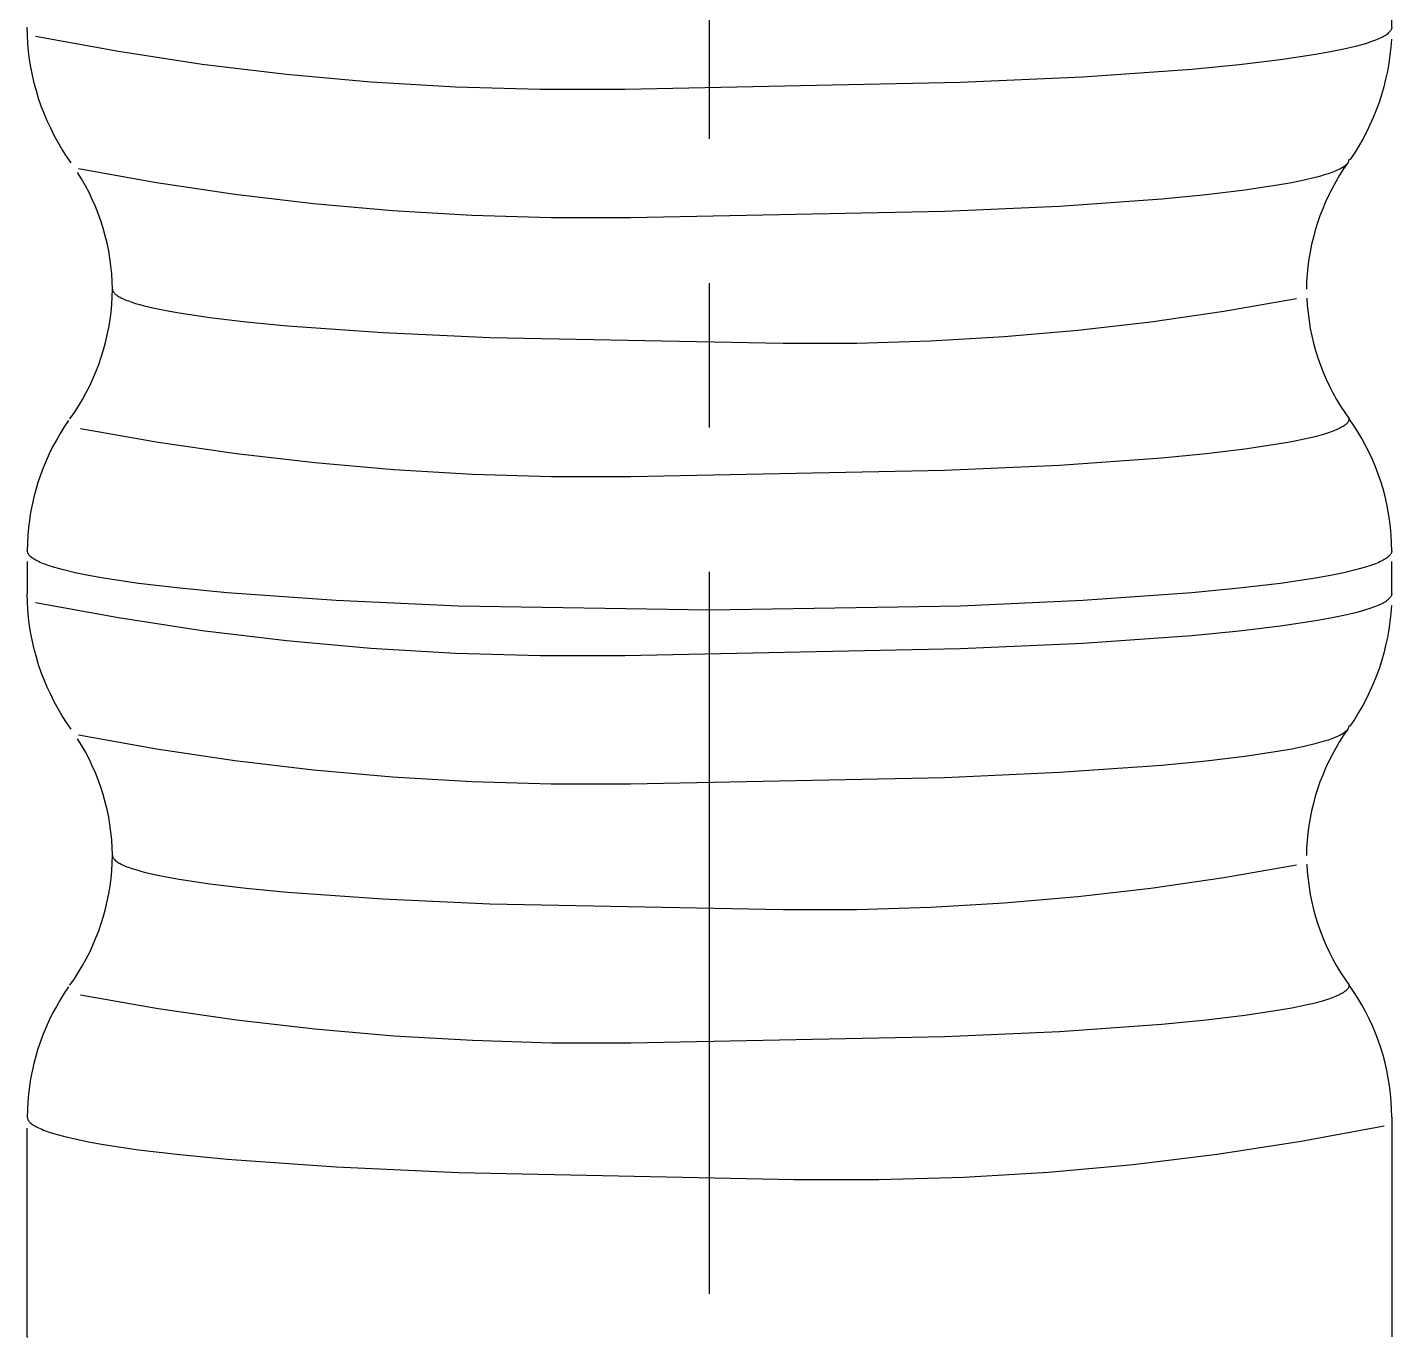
# Model space of a CAD drawing. Header units: millimetres. Extents: x 601 to 1195, y -13 to 407.
# Drawn here: x 996.05 to 1008.05, y 47.28 to 58.8 of the extents above; entities that cross this region are included whole.
import ezdxf

# ---------------------------------------------------------------- set-up
doc = ezdxf.new("R2010")
doc.units = ezdxf.units.MM
doc.header["$LTSCALE"] = 0.1
doc.linetypes.add('CENTERX2', pattern=[101.6, 63.5, -12.7, 12.7, -12.7])
for name, color, linetype in [('CENTER', 1, 'CENTERX2'), ('MAKE2D ______', 7, 'Continuous'), ('MAKE2D ______ - TANGENT', 7, 'Continuous')]:
    doc.layers.add(name, color=color, linetype=linetype)

msp = doc.modelspace()

# ---------------------------------------------------------------- linework, layer by layer
at = {"layer": 'CENTER'}
msp.add_line((1002.047, 27.342), (1002.047, 72.446), dxfattribs=at)
at = {"layer": 'MAKE2D ______'}
for p, q in [((1008.047, 58.802), (1008.047, 62.131)), ((996.049, 58.731), (996.047, 58.802)), ((996.053, 58.661), (996.049, 58.731)), ((1008.044, 58.697), (1008.039, 58.627)), ((996.059, 58.59), (996.053, 58.661)), ((996.068, 58.52), (996.059, 58.59)), ((1008.039, 58.627), (1008.032, 58.556)), ((996.079, 58.45), (996.068, 58.52)), ((996.092, 58.381), (996.079, 58.45)), ((1008.022, 58.486), (1008.009, 58.416)), ((1008.032, 58.556), (1008.022, 58.486)), ((996.108, 58.312), (996.092, 58.381)), ((1007.994, 58.346), (1007.977, 58.277)), ((1008.009, 58.416), (1007.994, 58.346)), ((996.127, 58.244), (996.108, 58.312)), ((996.147, 58.176), (996.127, 58.244)), ((1007.957, 58.209), (1007.936, 58.141)), ((1007.977, 58.277), (1007.957, 58.209)), ((996.17, 58.109), (996.147, 58.176)), ((996.195, 58.043), (996.17, 58.109)), ((1007.936, 58.141), (1007.911, 58.074)), ((996.223, 57.978), (996.195, 58.043)), ((996.253, 57.914), (996.223, 57.978)), ((1007.885, 58.009), (1007.856, 57.944)), ((1007.911, 58.074), (1007.885, 58.009)), ((996.285, 57.85), (996.253, 57.914)), ((996.319, 57.788), (996.285, 57.85)), ((1007.825, 57.88), (1007.792, 57.817)), ((1007.856, 57.944), (1007.825, 57.88)), ((996.355, 57.728), (996.319, 57.788)), ((996.393, 57.668), (996.355, 57.728)), ((1007.756, 57.755), (1007.719, 57.695)), ((1007.792, 57.817), (1007.756, 57.755)), ((996.433, 57.61), (996.393, 57.668)), ((1007.661, 57.61), (1007.624, 57.556)), ((1007.719, 57.695), (1007.679, 57.636)), ((996.525, 57.469), (996.49, 57.526)), ((1007.588, 57.5), (1007.555, 57.443)), ((1007.624, 57.556), (1007.588, 57.5)), ((996.559, 57.409), (996.525, 57.469)), ((996.59, 57.349), (996.559, 57.409)), ((1007.523, 57.385), (1007.494, 57.327)), ((1007.555, 57.443), (1007.523, 57.385)), ((996.619, 57.288), (996.59, 57.349)), ((996.646, 57.226), (996.619, 57.288)), ((1007.466, 57.267), (1007.44, 57.206)), ((1007.494, 57.327), (1007.466, 57.267)), ((996.671, 57.163), (996.646, 57.226)), ((996.694, 57.099), (996.671, 57.163)), ((1007.416, 57.144), (1007.395, 57.082)), ((1007.44, 57.206), (1007.416, 57.144)), ((996.714, 57.034), (996.694, 57.099)), ((996.733, 56.969), (996.714, 57.034)), ((1007.375, 57.019), (1007.358, 56.956)), ((1007.395, 57.082), (1007.375, 57.019)), ((996.749, 56.903), (996.733, 56.969)), ((996.763, 56.837), (996.749, 56.903)), ((1007.343, 56.891), (1007.33, 56.827)), ((1007.358, 56.956), (1007.343, 56.891)), ((996.774, 56.77), (996.763, 56.837)), ((996.783, 56.703), (996.774, 56.77)), ((1007.319, 56.762), (1007.31, 56.697)), ((1007.33, 56.827), (1007.319, 56.762)), ((996.79, 56.635), (996.783, 56.703)), ((1007.31, 56.697), (1007.304, 56.631)), ((996.795, 56.567), (996.79, 56.635)), ((996.797, 56.5), (996.795, 56.567)), ((1007.299, 56.565), (1007.297, 56.499)), ((1007.304, 56.631), (1007.299, 56.565)), ((996.797, 56.5), (996.797, 56.495)), ((996.797, 56.495), (996.798, 56.49)), ((996.798, 56.49), (996.8, 56.484)), ((996.8, 56.484), (996.802, 56.479)), ((996.802, 56.479), (996.805, 56.474)), ((996.805, 56.474), (996.809, 56.469)), ((996.809, 56.469), (996.813, 56.464)), ((996.813, 56.464), (996.818, 56.459)), ((996.818, 56.459), (996.824, 56.453)), ((996.824, 56.453), (996.831, 56.448)), ((996.831, 56.448), (996.838, 56.443)), ((996.838, 56.443), (996.846, 56.438)), ((996.846, 56.438), (996.854, 56.432)), ((996.854, 56.432), (996.864, 56.427)), ((996.864, 56.427), (996.874, 56.422)), ((996.874, 56.422), (996.885, 56.416)), ((996.885, 56.416), (996.896, 56.411)), ((996.896, 56.411), (996.909, 56.406)), ((996.909, 56.406), (996.922, 56.4)), ((996.922, 56.4), (996.936, 56.395)), ((1006.572, 56.305), (1007.21, 56.416)), ((996.936, 56.395), (996.966, 56.384)), ((996.966, 56.384), (997, 56.374)), ((997, 56.374), (997.036, 56.363)), ((997.036, 56.363), (997.076, 56.352)), ((997.076, 56.352), (997.166, 56.331)), ((997.166, 56.331), (997.268, 56.31)), ((997.268, 56.31), (997.384, 56.29)), ((997.384, 56.29), (997.653, 56.249)), ((1005.93, 56.212), (1006.572, 56.305)), ((997.653, 56.249), (997.971, 56.211)), ((997.971, 56.211), (998.335, 56.176)), ((998.335, 56.176), (999.174, 56.117)), ((1005.286, 56.137), (1005.93, 56.212)), ((999.174, 56.117), (1000.115, 56.074)), ((1000.115, 56.074), (1002.694, 56.024)), ((1003.343, 56.024), (1003.991, 56.043)), ((1003.991, 56.043), (1004.639, 56.081)), ((1004.639, 56.081), (1005.286, 56.137)), ((1002.694, 56.024), (1003.343, 56.024)), ((996.047, 54.102), (996.047, 53.821)), ((1008.047, 53.821), (1008.047, 54.102)), ((996.049, 53.75), (996.047, 53.821)), ((996.053, 53.68), (996.049, 53.75)), ((996.059, 53.609), (996.053, 53.68)), ((1008.039, 53.646), (1008.032, 53.575)), ((1008.044, 53.717), (1008.039, 53.646)), ((996.068, 53.539), (996.059, 53.609)), ((996.079, 53.469), (996.068, 53.539)), ((1008.032, 53.575), (1008.022, 53.505)), ((996.092, 53.4), (996.079, 53.469)), ((1008.009, 53.435), (1007.994, 53.365)), ((1008.022, 53.505), (1008.009, 53.435)), ((996.108, 53.331), (996.092, 53.4)), ((996.127, 53.263), (996.108, 53.331)), ((1007.977, 53.296), (1007.957, 53.228)), ((1007.994, 53.365), (1007.977, 53.296)), ((996.147, 53.195), (996.127, 53.263)), ((996.17, 53.128), (996.147, 53.195)), ((1007.936, 53.16), (1007.911, 53.093)), ((1007.957, 53.228), (1007.936, 53.16)), ((996.195, 53.062), (996.17, 53.128)), ((996.223, 52.997), (996.195, 53.062)), ((1007.911, 53.093), (1007.885, 53.028)), ((996.253, 52.933), (996.223, 52.997)), ((996.285, 52.869), (996.253, 52.933)), ((1007.856, 52.963), (1007.825, 52.899)), ((1007.885, 53.028), (1007.856, 52.963)), ((996.319, 52.807), (996.285, 52.869)), ((996.355, 52.747), (996.319, 52.807)), ((1007.792, 52.836), (1007.756, 52.774)), ((1007.825, 52.899), (1007.792, 52.836)), ((996.393, 52.687), (996.355, 52.747)), ((996.433, 52.629), (996.393, 52.687)), ((1007.719, 52.714), (1007.679, 52.655)), ((1007.756, 52.774), (1007.719, 52.714)), ((1007.624, 52.575), (1007.588, 52.519)), ((1007.661, 52.629), (1007.624, 52.575)), ((996.525, 52.488), (996.49, 52.545)), ((996.559, 52.428), (996.525, 52.488)), ((1007.555, 52.462), (1007.523, 52.404)), ((1007.588, 52.519), (1007.555, 52.462)), ((996.59, 52.368), (996.559, 52.428)), ((996.619, 52.307), (996.59, 52.368)), ((1007.494, 52.346), (1007.466, 52.286)), ((1007.523, 52.404), (1007.494, 52.346)), ((996.646, 52.245), (996.619, 52.307)), ((996.671, 52.182), (996.646, 52.245)), ((1007.44, 52.225), (1007.416, 52.164)), ((1007.466, 52.286), (1007.44, 52.225)), ((996.694, 52.118), (996.671, 52.182)), ((996.714, 52.053), (996.694, 52.118)), ((1007.395, 52.101), (1007.375, 52.038)), ((1007.416, 52.164), (1007.395, 52.101)), ((996.733, 51.988), (996.714, 52.053)), ((996.749, 51.922), (996.733, 51.988)), ((1007.358, 51.975), (1007.343, 51.911)), ((1007.375, 52.038), (1007.358, 51.975)), ((996.763, 51.856), (996.749, 51.922)), ((996.774, 51.789), (996.763, 51.856)), ((1007.33, 51.846), (1007.319, 51.781)), ((1007.343, 51.911), (1007.33, 51.846)), ((996.783, 51.722), (996.774, 51.789)), ((996.79, 51.654), (996.783, 51.722)), ((1007.319, 51.781), (1007.31, 51.716)), ((996.795, 51.587), (996.79, 51.654)), ((1007.304, 51.65), (1007.299, 51.584)), ((1007.31, 51.716), (1007.304, 51.65)), ((996.797, 51.519), (996.795, 51.587)), ((996.797, 51.519), (996.797, 51.514)), ((996.797, 51.514), (996.798, 51.509)), ((996.798, 51.509), (996.8, 51.503)), ((996.8, 51.503), (996.802, 51.498)), ((996.802, 51.498), (996.805, 51.493)), ((996.805, 51.493), (996.809, 51.488)), ((996.809, 51.488), (996.813, 51.483)), ((996.813, 51.483), (996.818, 51.478)), ((1007.299, 51.584), (1007.297, 51.518)), ((996.818, 51.478), (996.824, 51.472)), ((996.824, 51.472), (996.831, 51.467)), ((996.831, 51.467), (996.838, 51.462)), ((996.838, 51.462), (996.846, 51.457)), ((996.846, 51.457), (996.854, 51.451)), ((996.854, 51.451), (996.864, 51.446)), ((996.864, 51.446), (996.874, 51.441)), ((996.874, 51.441), (996.885, 51.435)), ((996.885, 51.435), (996.896, 51.43)), ((996.896, 51.43), (996.909, 51.425)), ((996.909, 51.425), (996.922, 51.419)), ((996.922, 51.419), (996.936, 51.414)), ((996.936, 51.414), (996.966, 51.403)), ((996.966, 51.403), (997, 51.393)), ((997, 51.393), (997.036, 51.382)), ((997.036, 51.382), (997.076, 51.371)), ((997.076, 51.371), (997.166, 51.35)), ((1006.572, 51.324), (1007.21, 51.435)), ((997.166, 51.35), (997.268, 51.329)), ((997.268, 51.329), (997.384, 51.309)), ((997.384, 51.309), (997.653, 51.268)), ((997.653, 51.268), (997.971, 51.23)), ((1005.93, 51.231), (1006.572, 51.324)), ((997.971, 51.23), (998.335, 51.195)), ((998.335, 51.195), (999.174, 51.136)), ((999.174, 51.136), (1000.115, 51.093)), ((1004.639, 51.1), (1005.286, 51.156)), ((1005.286, 51.156), (1005.93, 51.231)), ((1000.115, 51.093), (1002.694, 51.043)), ((1002.694, 51.043), (1003.343, 51.043)), ((1003.343, 51.043), (1003.991, 51.062)), ((1003.991, 51.062), (1004.639, 51.1)), ((1008.047, 49.216), (1008.047, 47.285)), ((996.047, 47.285), (996.047, 49.119))]:
    msp.add_line(p, q, dxfattribs=at)
at = {"layer": 'MAKE2D ______ - TANGENT'}
for p, q in [((1008.047, 58.802), (1008.047, 58.796)), ((996.85, 58.588), (996.118, 58.722)), ((1007.888, 58.683), (1007.854, 58.67)), ((1007.904, 58.689), (1007.888, 58.683)), ((1007.92, 58.695), (1007.904, 58.689)), ((1007.934, 58.701), (1007.92, 58.695)), ((1007.947, 58.707), (1007.934, 58.701)), ((1007.96, 58.713), (1007.947, 58.707)), ((1007.971, 58.719), (1007.96, 58.713)), ((1007.982, 58.725), (1007.971, 58.719)), ((1007.992, 58.731), (1007.982, 58.725)), ((1008.001, 58.737), (1007.992, 58.731)), ((1008.009, 58.743), (1008.001, 58.737)), ((1008.016, 58.749), (1008.009, 58.743)), ((1008.023, 58.755), (1008.016, 58.749)), ((1008.029, 58.761), (1008.023, 58.755)), ((1008.034, 58.767), (1008.029, 58.761)), ((1008.038, 58.773), (1008.034, 58.767)), ((1008.041, 58.779), (1008.038, 58.773)), ((1008.044, 58.785), (1008.041, 58.779)), ((1008.046, 58.791), (1008.044, 58.785)), ((1008.047, 58.796), (1008.046, 58.791)), ((997.586, 58.476), (996.85, 58.588)), ((1007.377, 58.562), (1007.069, 58.516)), ((1007.509, 58.586), (1007.377, 58.562)), ((1007.626, 58.61), (1007.509, 58.586)), ((1007.728, 58.634), (1007.626, 58.61)), ((1007.774, 58.646), (1007.728, 58.634)), ((1007.816, 58.658), (1007.774, 58.646)), ((1007.854, 58.67), (1007.816, 58.658)), ((998.326, 58.387), (997.586, 58.476)), ((1006.705, 58.473), (1006.29, 58.432)), ((1007.069, 58.516), (1006.705, 58.473)), ((999.069, 58.32), (998.326, 58.387)), ((999.814, 58.276), (999.069, 58.32)), ((1005.33, 58.364), (1004.256, 58.316)), ((1006.29, 58.432), (1005.33, 58.364)), ((1000.559, 58.254), (999.814, 58.276)), ((1001.304, 58.255), (1000.559, 58.254)), ((1004.256, 58.316), (1001.304, 58.255)), ((1007.649, 57.597), (1007.655, 57.602)), ((1007.655, 57.602), (1007.66, 57.608)), ((1007.66, 57.608), (1007.663, 57.613)), ((1007.663, 57.613), (1007.667, 57.619)), ((1007.667, 57.619), (1007.669, 57.624)), ((1007.669, 57.624), (1007.671, 57.63)), ((1007.671, 57.63), (1007.672, 57.635)), ((1007.672, 57.635), (1007.672, 57.641)), ((996.498, 57.561), (997.183, 57.437)), ((1007.277, 57.46), (1007.373, 57.483)), ((1007.373, 57.483), (1007.416, 57.494)), ((1007.416, 57.494), (1007.455, 57.506)), ((1007.455, 57.506), (1007.491, 57.517)), ((1007.491, 57.517), (1007.523, 57.529)), ((1007.523, 57.529), (1007.538, 57.534)), ((1007.538, 57.534), (1007.553, 57.54)), ((1007.553, 57.54), (1007.566, 57.546)), ((1007.566, 57.546), (1007.578, 57.551)), ((1007.578, 57.551), (1007.59, 57.557)), ((1007.59, 57.557), (1007.601, 57.563)), ((1007.601, 57.563), (1007.611, 57.568)), ((1007.611, 57.568), (1007.62, 57.574)), ((1007.62, 57.574), (1007.629, 57.58)), ((1007.629, 57.58), (1007.636, 57.585)), ((1007.636, 57.585), (1007.643, 57.591)), ((1007.643, 57.591), (1007.649, 57.597)), ((997.183, 57.437), (997.872, 57.334)), ((1006.414, 57.332), (1006.755, 57.372)), ((1006.755, 57.372), (1007.044, 57.415)), ((1007.044, 57.415), (1007.168, 57.438)), ((1007.168, 57.438), (1007.277, 57.46)), ((997.872, 57.334), (998.565, 57.252)), ((998.565, 57.252), (999.26, 57.19)), ((1005.125, 57.23), (1006.025, 57.294)), ((1006.025, 57.294), (1006.414, 57.332)), ((999.26, 57.19), (999.957, 57.149)), ((999.957, 57.149), (1000.654, 57.129)), ((1000.654, 57.129), (1001.351, 57.129)), ((1001.351, 57.129), (1004.118, 57.185)), ((1004.118, 57.185), (1005.125, 57.23)), ((996.791, 56.364), (996.795, 56.432)), ((996.795, 56.432), (996.797, 56.5)), ((1007.3, 56.421), (1007.304, 56.354)), ((996.776, 56.23), (996.785, 56.297)), ((996.785, 56.297), (996.791, 56.364)), ((1007.304, 56.354), (1007.311, 56.287)), ((1007.311, 56.287), (1007.32, 56.221)), ((996.751, 56.096), (996.765, 56.163)), ((996.765, 56.163), (996.776, 56.23)), ((1007.32, 56.221), (1007.331, 56.154)), ((996.736, 56.03), (996.751, 56.096)), ((1007.331, 56.154), (1007.345, 56.089)), ((1007.345, 56.089), (1007.36, 56.023)), ((996.698, 55.9), (996.718, 55.965)), ((996.718, 55.965), (996.736, 56.03)), ((1007.36, 56.023), (1007.378, 55.959)), ((1007.378, 55.959), (1007.398, 55.895)), ((996.651, 55.773), (996.676, 55.836)), ((996.676, 55.836), (996.698, 55.9)), ((1007.398, 55.895), (1007.421, 55.831)), ((1007.421, 55.831), (1007.445, 55.769)), ((996.596, 55.649), (996.625, 55.711)), ((996.625, 55.711), (996.651, 55.773)), ((1007.445, 55.769), (1007.471, 55.707)), ((1007.471, 55.707), (1007.5, 55.646)), ((996.532, 55.529), (996.565, 55.589)), ((996.565, 55.589), (996.596, 55.649)), ((1007.5, 55.646), (1007.53, 55.587)), ((1007.53, 55.587), (1007.563, 55.528)), ((996.461, 55.414), (996.498, 55.471)), ((996.498, 55.471), (996.532, 55.529)), ((1007.563, 55.528), (1007.597, 55.47)), ((1007.597, 55.47), (1007.634, 55.414)), ((996.411, 55.343), (996.373, 55.287)), ((996.422, 55.359), (996.461, 55.414)), ((1007.634, 55.414), (1007.672, 55.359)), ((1007.655, 55.32), (1007.649, 55.315)), ((1007.66, 55.326), (1007.655, 55.32)), ((1007.663, 55.331), (1007.66, 55.326)), ((1007.667, 55.337), (1007.663, 55.331)), ((1007.669, 55.342), (1007.667, 55.337)), ((1007.671, 55.348), (1007.669, 55.342)), ((1007.672, 55.353), (1007.671, 55.348)), ((1007.672, 55.359), (1007.672, 55.353)), ((1007.712, 55.302), (1007.672, 55.359)), ((996.337, 55.23), (996.303, 55.171)), ((996.373, 55.287), (996.337, 55.23)), ((997.199, 55.15), (996.516, 55.27)), ((1007.373, 55.201), (1007.277, 55.178)), ((1007.416, 55.212), (1007.373, 55.201)), ((1007.455, 55.224), (1007.416, 55.212)), ((1007.491, 55.235), (1007.455, 55.224)), ((1007.523, 55.247), (1007.491, 55.235)), ((1007.538, 55.252), (1007.523, 55.247)), ((1007.553, 55.258), (1007.538, 55.252)), ((1007.566, 55.264), (1007.553, 55.258)), ((1007.578, 55.27), (1007.566, 55.264)), ((1007.59, 55.275), (1007.578, 55.27)), ((1007.601, 55.281), (1007.59, 55.275)), ((1007.611, 55.287), (1007.601, 55.281)), ((1007.62, 55.292), (1007.611, 55.287)), ((1007.629, 55.298), (1007.62, 55.292)), ((1007.636, 55.303), (1007.629, 55.298)), ((1007.643, 55.309), (1007.636, 55.303)), ((1007.649, 55.315), (1007.643, 55.309)), ((1007.749, 55.244), (1007.712, 55.302)), ((1007.784, 55.185), (1007.749, 55.244)), ((996.27, 55.112), (996.24, 55.051)), ((996.303, 55.171), (996.27, 55.112)), ((997.887, 55.05), (997.199, 55.15)), ((1006.755, 55.09), (1006.414, 55.05)), ((1007.044, 55.134), (1006.755, 55.09)), ((1007.168, 55.156), (1007.044, 55.134)), ((1007.277, 55.178), (1007.168, 55.156)), ((1007.817, 55.125), (1007.784, 55.185)), ((1007.849, 55.063), (1007.817, 55.125)), ((996.212, 54.989), (996.186, 54.926)), ((996.24, 55.051), (996.212, 54.989)), ((998.577, 54.97), (997.887, 55.05)), ((999.27, 54.91), (998.577, 54.97)), ((1006.025, 55.012), (1005.125, 54.948)), ((1006.414, 55.05), (1006.025, 55.012)), ((1007.877, 55.001), (1007.849, 55.063)), ((1007.904, 54.937), (1007.877, 55.001)), ((996.162, 54.863), (996.14, 54.799)), ((996.186, 54.926), (996.162, 54.863)), ((999.964, 54.87), (999.27, 54.91)), ((1000.659, 54.849), (999.964, 54.87)), ((1001.354, 54.849), (1000.659, 54.849)), ((1004.118, 54.903), (1001.354, 54.849)), ((1005.125, 54.948), (1004.118, 54.903)), ((1007.929, 54.873), (1007.904, 54.937)), ((1007.951, 54.807), (1007.929, 54.873)), ((996.121, 54.734), (996.104, 54.668)), ((996.14, 54.799), (996.121, 54.734)), ((1007.971, 54.742), (1007.951, 54.807)), ((1007.989, 54.675), (1007.971, 54.742)), ((996.089, 54.602), (996.076, 54.535)), ((996.104, 54.668), (996.089, 54.602)), ((1008.004, 54.608), (1007.989, 54.675)), ((1008.017, 54.54), (1008.004, 54.608)), ((996.076, 54.535), (996.066, 54.468)), ((1008.028, 54.472), (1008.017, 54.54)), ((996.058, 54.401), (996.052, 54.333)), ((996.066, 54.468), (996.058, 54.401)), ((1008.036, 54.404), (1008.028, 54.472)), ((1008.042, 54.335), (1008.036, 54.404)), ((996.048, 54.265), (996.047, 54.197)), ((996.052, 54.333), (996.048, 54.265)), ((1008.046, 54.266), (1008.042, 54.335)), ((1008.047, 54.197), (1008.046, 54.266)), ((996.048, 54.191), (996.047, 54.197)), ((996.049, 54.186), (996.048, 54.191)), ((996.051, 54.18), (996.049, 54.186)), ((996.053, 54.174), (996.051, 54.18)), ((996.057, 54.168), (996.053, 54.174)), ((996.061, 54.162), (996.057, 54.168)), ((996.066, 54.156), (996.061, 54.162)), ((996.071, 54.15), (996.066, 54.156)), ((996.078, 54.144), (996.071, 54.15)), ((996.085, 54.138), (996.078, 54.144)), ((996.094, 54.132), (996.085, 54.138)), ((996.103, 54.126), (996.094, 54.132)), ((996.113, 54.12), (996.103, 54.126)), ((996.123, 54.114), (996.113, 54.12)), ((1007.982, 54.12), (1007.971, 54.114)), ((1007.992, 54.126), (1007.982, 54.12)), ((1008.001, 54.132), (1007.992, 54.126)), ((1008.009, 54.138), (1008.001, 54.132)), ((1008.016, 54.144), (1008.009, 54.138)), ((1008.023, 54.15), (1008.016, 54.144)), ((1008.029, 54.156), (1008.023, 54.15)), ((1008.034, 54.162), (1008.029, 54.156)), ((1008.038, 54.168), (1008.034, 54.162)), ((1008.041, 54.174), (1008.038, 54.168)), ((1008.044, 54.18), (1008.041, 54.174)), ((1008.046, 54.186), (1008.044, 54.18)), ((1008.047, 54.191), (1008.046, 54.186)), ((1008.047, 54.197), (1008.047, 54.191)), ((996.135, 54.108), (996.123, 54.114)), ((996.147, 54.102), (996.135, 54.108)), ((996.161, 54.096), (996.147, 54.102)), ((996.175, 54.09), (996.161, 54.096)), ((996.19, 54.084), (996.175, 54.09)), ((996.206, 54.078), (996.19, 54.084)), ((996.241, 54.066), (996.206, 54.078)), ((996.279, 54.053), (996.241, 54.066)), ((996.321, 54.041), (996.279, 54.053)), ((996.366, 54.029), (996.321, 54.041)), ((996.468, 54.005), (996.366, 54.029)), ((996.586, 53.981), (996.468, 54.005)), ((1007.626, 54.005), (1007.509, 53.981)), ((1007.728, 54.029), (1007.626, 54.005)), ((1007.774, 54.041), (1007.728, 54.029)), ((1007.816, 54.053), (1007.774, 54.041)), ((1007.854, 54.066), (1007.816, 54.053)), ((1007.888, 54.078), (1007.854, 54.066)), ((1007.904, 54.084), (1007.888, 54.078)), ((1007.92, 54.09), (1007.904, 54.084)), ((1007.934, 54.096), (1007.92, 54.09)), ((1007.947, 54.102), (1007.934, 54.096)), ((1007.96, 54.108), (1007.947, 54.102)), ((1007.971, 54.114), (1007.96, 54.108)), ((996.718, 53.957), (996.586, 53.981)), ((997.025, 53.911), (996.718, 53.957)), ((997.389, 53.868), (997.025, 53.911)), ((1007.069, 53.911), (1006.705, 53.868)), ((1007.377, 53.957), (1007.069, 53.911)), ((1007.509, 53.981), (1007.377, 53.957)), ((997.805, 53.827), (997.389, 53.868)), ((998.764, 53.76), (997.805, 53.827)), ((1006.29, 53.827), (1005.33, 53.76)), ((1006.705, 53.868), (1006.29, 53.827)), ((1008.009, 53.762), (1008.001, 53.756)), ((1008.016, 53.768), (1008.009, 53.762)), ((1008.023, 53.774), (1008.016, 53.768)), ((1008.029, 53.78), (1008.023, 53.774)), ((1008.034, 53.786), (1008.029, 53.78)), ((1008.038, 53.792), (1008.034, 53.786)), ((1008.041, 53.798), (1008.038, 53.792)), ((1008.044, 53.804), (1008.041, 53.798)), ((1008.046, 53.81), (1008.044, 53.804)), ((1008.047, 53.815), (1008.046, 53.81)), ((1008.047, 53.821), (1008.047, 53.815)), ((996.85, 53.607), (996.118, 53.741)), ((999.839, 53.711), (998.764, 53.76)), ((1002.047, 53.674), (999.839, 53.711)), ((1004.256, 53.711), (1002.047, 53.674)), ((1005.33, 53.76), (1004.256, 53.711)), ((1007.728, 53.653), (1007.626, 53.629)), ((1007.774, 53.665), (1007.728, 53.653)), ((1007.816, 53.677), (1007.774, 53.665)), ((1007.854, 53.689), (1007.816, 53.677)), ((1007.888, 53.702), (1007.854, 53.689)), ((1007.904, 53.708), (1007.888, 53.702)), ((1007.92, 53.714), (1007.904, 53.708)), ((1007.934, 53.72), (1007.92, 53.714)), ((1007.947, 53.726), (1007.934, 53.72)), ((1007.96, 53.732), (1007.947, 53.726)), ((1007.971, 53.738), (1007.96, 53.732)), ((1007.982, 53.744), (1007.971, 53.738)), ((1007.992, 53.75), (1007.982, 53.744)), ((1008.001, 53.756), (1007.992, 53.75)), ((997.586, 53.495), (996.85, 53.607)), ((1007.069, 53.535), (1006.705, 53.492)), ((1007.377, 53.581), (1007.069, 53.535)), ((1007.509, 53.605), (1007.377, 53.581)), ((1007.626, 53.629), (1007.509, 53.605)), ((998.326, 53.406), (997.586, 53.495)), ((999.069, 53.339), (998.326, 53.406)), ((1006.29, 53.451), (1005.33, 53.383)), ((1006.705, 53.492), (1006.29, 53.451)), ((999.814, 53.295), (999.069, 53.339)), ((1000.559, 53.273), (999.814, 53.295)), ((1004.256, 53.335), (1001.304, 53.274)), ((1005.33, 53.383), (1004.256, 53.335)), ((1001.304, 53.274), (1000.559, 53.273)), ((996.498, 52.58), (997.183, 52.456)), ((1007.553, 52.559), (1007.566, 52.565)), ((1007.566, 52.565), (1007.578, 52.57)), ((1007.578, 52.57), (1007.59, 52.576)), ((1007.59, 52.576), (1007.601, 52.582)), ((1007.601, 52.582), (1007.611, 52.588)), ((1007.611, 52.588), (1007.62, 52.593)), ((1007.62, 52.593), (1007.629, 52.599)), ((1007.629, 52.599), (1007.636, 52.604)), ((1007.636, 52.604), (1007.643, 52.61)), ((1007.643, 52.61), (1007.649, 52.616)), ((1007.649, 52.616), (1007.655, 52.621)), ((1007.655, 52.621), (1007.66, 52.627)), ((1007.66, 52.627), (1007.663, 52.632)), ((1007.663, 52.632), (1007.667, 52.638)), ((1007.667, 52.638), (1007.669, 52.643)), ((1007.669, 52.643), (1007.671, 52.649)), ((1007.671, 52.649), (1007.672, 52.654)), ((1007.672, 52.654), (1007.672, 52.66)), ((997.183, 52.456), (997.872, 52.353)), ((1007.044, 52.435), (1007.168, 52.457)), ((1007.168, 52.457), (1007.277, 52.479)), ((1007.277, 52.479), (1007.373, 52.502)), ((1007.373, 52.502), (1007.416, 52.513)), ((1007.416, 52.513), (1007.455, 52.525)), ((1007.455, 52.525), (1007.491, 52.536)), ((1007.491, 52.536), (1007.523, 52.548)), ((1007.523, 52.548), (1007.538, 52.553)), ((1007.538, 52.553), (1007.553, 52.559)), ((997.872, 52.353), (998.565, 52.271)), ((1006.025, 52.313), (1006.414, 52.351)), ((1006.414, 52.351), (1006.755, 52.391)), ((1006.755, 52.391), (1007.044, 52.435)), ((998.565, 52.271), (999.26, 52.209)), ((999.26, 52.209), (999.957, 52.168)), ((1001.351, 52.148), (1004.118, 52.204)), ((1004.118, 52.204), (1005.125, 52.249)), ((1005.125, 52.249), (1006.025, 52.313)), ((999.957, 52.168), (1000.654, 52.148)), ((1000.654, 52.148), (1001.351, 52.148)), ((996.795, 51.451), (996.797, 51.519)), ((996.785, 51.316), (996.791, 51.383)), ((996.791, 51.383), (996.795, 51.451)), ((1007.3, 51.44), (1007.304, 51.373)), ((1007.304, 51.373), (1007.311, 51.306)), ((996.765, 51.182), (996.776, 51.249)), ((996.776, 51.249), (996.785, 51.316)), ((1007.311, 51.306), (1007.32, 51.24)), ((996.751, 51.115), (996.765, 51.182)), ((1007.32, 51.24), (1007.331, 51.173)), ((1007.331, 51.173), (1007.345, 51.108)), ((996.718, 50.984), (996.736, 51.049)), ((996.736, 51.049), (996.751, 51.115)), ((1007.345, 51.108), (1007.36, 51.042)), ((1007.36, 51.042), (1007.378, 50.978)), ((996.676, 50.855), (996.698, 50.919)), ((996.698, 50.919), (996.718, 50.984)), ((1007.378, 50.978), (1007.398, 50.914)), ((1007.398, 50.914), (1007.421, 50.85)), ((996.625, 50.73), (996.651, 50.792)), ((996.651, 50.792), (996.676, 50.855)), ((1007.421, 50.85), (1007.445, 50.788)), ((1007.445, 50.788), (1007.471, 50.726)), ((996.565, 50.608), (996.596, 50.668)), ((996.596, 50.668), (996.625, 50.73)), ((1007.471, 50.726), (1007.5, 50.665)), ((1007.5, 50.665), (1007.53, 50.606)), ((996.498, 50.49), (996.532, 50.549)), ((996.532, 50.549), (996.565, 50.608)), ((1007.53, 50.606), (1007.563, 50.547)), ((1007.563, 50.547), (1007.597, 50.489)), ((996.422, 50.378), (996.461, 50.433)), ((996.461, 50.433), (996.498, 50.49)), ((1007.597, 50.489), (1007.634, 50.433)), ((1007.634, 50.433), (1007.672, 50.378)), ((996.373, 50.306), (996.337, 50.249)), ((996.411, 50.363), (996.373, 50.306)), ((997.199, 50.169), (996.516, 50.289)), ((1007.566, 50.283), (1007.553, 50.277)), ((1007.578, 50.289), (1007.566, 50.283)), ((1007.59, 50.294), (1007.578, 50.289)), ((1007.601, 50.3), (1007.59, 50.294)), ((1007.611, 50.306), (1007.601, 50.3)), ((1007.62, 50.311), (1007.611, 50.306)), ((1007.629, 50.317), (1007.62, 50.311)), ((1007.636, 50.322), (1007.629, 50.317)), ((1007.643, 50.328), (1007.636, 50.322)), ((1007.649, 50.334), (1007.643, 50.328)), ((1007.655, 50.339), (1007.649, 50.334)), ((1007.66, 50.345), (1007.655, 50.339)), ((1007.663, 50.35), (1007.66, 50.345)), ((1007.667, 50.356), (1007.663, 50.35)), ((1007.669, 50.361), (1007.667, 50.356)), ((1007.671, 50.367), (1007.669, 50.361)), ((1007.672, 50.372), (1007.671, 50.367)), ((1007.672, 50.378), (1007.672, 50.372)), ((1007.712, 50.321), (1007.672, 50.378)), ((1007.749, 50.263), (1007.712, 50.321)), ((996.303, 50.19), (996.27, 50.131)), ((996.337, 50.249), (996.303, 50.19)), ((997.887, 50.069), (997.199, 50.169)), ((1007.168, 50.175), (1007.044, 50.153)), ((1007.277, 50.197), (1007.168, 50.175)), ((1007.373, 50.22), (1007.277, 50.197)), ((1007.416, 50.231), (1007.373, 50.22)), ((1007.455, 50.243), (1007.416, 50.231)), ((1007.491, 50.254), (1007.455, 50.243)), ((1007.523, 50.266), (1007.491, 50.254)), ((1007.538, 50.271), (1007.523, 50.266)), ((1007.553, 50.277), (1007.538, 50.271)), ((1007.784, 50.204), (1007.749, 50.263)), ((1007.817, 50.144), (1007.784, 50.204)), ((996.24, 50.07), (996.212, 50.008)), ((996.27, 50.131), (996.24, 50.07)), ((998.577, 49.989), (997.887, 50.069)), ((1006.414, 50.069), (1006.025, 50.031)), ((1006.755, 50.109), (1006.414, 50.069)), ((1007.044, 50.153), (1006.755, 50.109)), ((1007.849, 50.082), (1007.817, 50.144)), ((1007.877, 50.02), (1007.849, 50.082)), ((996.186, 49.945), (996.162, 49.882)), ((996.212, 50.008), (996.186, 49.945)), ((999.27, 49.929), (998.577, 49.989)), ((999.964, 49.889), (999.27, 49.929)), ((1004.118, 49.922), (1001.354, 49.868)), ((1005.125, 49.967), (1004.118, 49.922)), ((1006.025, 50.031), (1005.125, 49.967)), ((1007.904, 49.956), (1007.877, 50.02)), ((1007.929, 49.892), (1007.904, 49.956)), ((996.14, 49.818), (996.121, 49.753)), ((996.162, 49.882), (996.14, 49.818)), ((1000.659, 49.868), (999.964, 49.889)), ((1001.354, 49.868), (1000.659, 49.868)), ((1007.951, 49.827), (1007.929, 49.892)), ((1007.971, 49.761), (1007.951, 49.827)), ((996.104, 49.687), (996.089, 49.621)), ((996.121, 49.753), (996.104, 49.687)), ((1007.989, 49.694), (1007.971, 49.761)), ((1008.004, 49.627), (1007.989, 49.694)), ((996.089, 49.621), (996.076, 49.554)), ((1008.017, 49.559), (1008.004, 49.627)), ((996.066, 49.487), (996.058, 49.42)), ((996.076, 49.554), (996.066, 49.487)), ((1008.028, 49.491), (1008.017, 49.559)), ((1008.036, 49.423), (1008.028, 49.491)), ((996.052, 49.352), (996.048, 49.284)), ((996.058, 49.42), (996.052, 49.352)), ((1008.042, 49.354), (1008.036, 49.423)), ((1008.046, 49.285), (1008.042, 49.354)), ((996.048, 49.284), (996.047, 49.216)), ((996.047, 49.216), (996.048, 49.21)), ((996.048, 49.21), (996.049, 49.205)), ((996.049, 49.205), (996.051, 49.199)), ((1008.047, 49.216), (1008.046, 49.285)), ((996.051, 49.199), (996.053, 49.193)), ((996.053, 49.193), (996.057, 49.187)), ((996.057, 49.187), (996.061, 49.181)), ((996.061, 49.181), (996.066, 49.175)), ((996.066, 49.175), (996.071, 49.169)), ((996.071, 49.169), (996.078, 49.163)), ((996.078, 49.163), (996.085, 49.157)), ((996.085, 49.157), (996.094, 49.151)), ((996.094, 49.151), (996.103, 49.145)), ((996.103, 49.145), (996.113, 49.139)), ((996.113, 49.139), (996.123, 49.133)), ((996.123, 49.133), (996.135, 49.127)), ((996.135, 49.127), (996.147, 49.121)), ((996.147, 49.121), (996.161, 49.115)), ((996.161, 49.115), (996.175, 49.109)), ((996.175, 49.109), (996.19, 49.103)), ((996.19, 49.103), (996.206, 49.097)), ((996.206, 49.097), (996.241, 49.085)), ((996.241, 49.085), (996.279, 49.072)), ((1007.25, 49.004), (1007.982, 49.139)), ((996.279, 49.072), (996.321, 49.06)), ((996.321, 49.06), (996.366, 49.048)), ((996.366, 49.048), (996.468, 49.024)), ((996.468, 49.024), (996.586, 49)), ((996.586, 49), (996.718, 48.976)), ((996.718, 48.976), (997.025, 48.93)), ((1006.513, 48.891), (1007.25, 49.004)), ((997.025, 48.93), (997.389, 48.887)), ((997.389, 48.887), (997.805, 48.846)), ((997.805, 48.846), (998.764, 48.779)), ((1005.772, 48.801), (1006.513, 48.891)), ((998.764, 48.779), (999.839, 48.73)), ((999.839, 48.73), (1002.791, 48.669)), ((1004.283, 48.689), (1005.028, 48.733)), ((1005.028, 48.733), (1005.772, 48.801)), ((1002.791, 48.669), (1003.537, 48.667)), ((1003.537, 48.667), (1004.283, 48.689)), ((996.047, 47.285), (996.048, 47.279))]:
    msp.add_line(p, q, dxfattribs=at)

doc.saveas('drawing.dxf')
